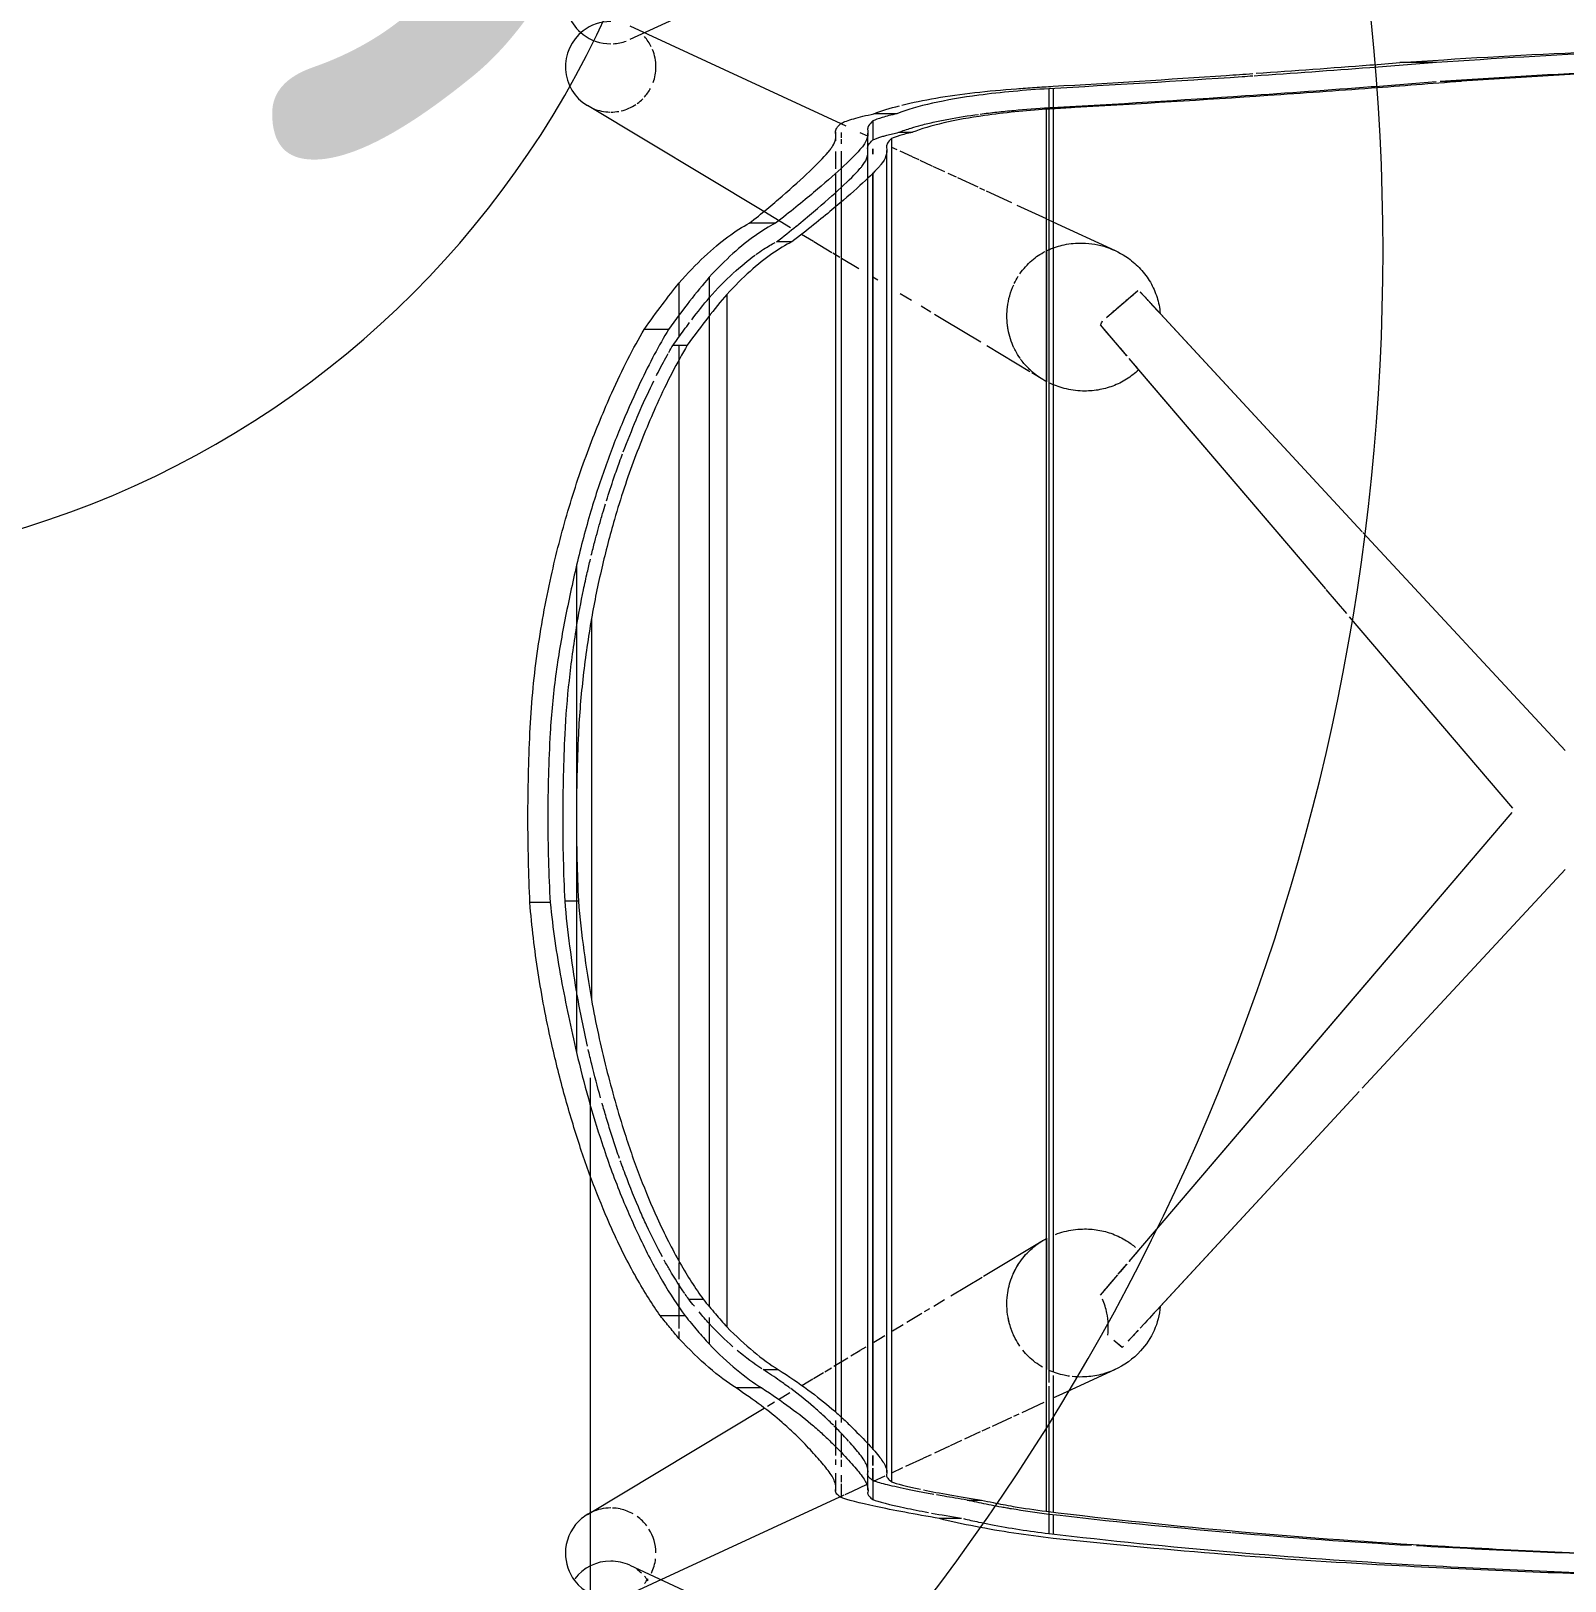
# Model space of a CAD drawing. Header units: millimetres. Extents: x 98018 to 155899, y -1987 to 21700.
# Drawn here: x 105661.7 to 106068.2, y 17035.4 to 17446.3 of the extents above; entities that cross this region are included whole.
import ezdxf

# ---------------------------------------------------------------- set-up
doc = ezdxf.new("R2010")
doc.units = ezdxf.units.MM
doc.linetypes.add('Осевая', pattern=[3175, 635, -476.25, 1587.5, -476.25])
doc.layers.add('A-AREA-IDEN', color=7, linetype='Continuous', lineweight=9)
doc.layers.add('Оси-2', color=7, linetype='Осевая', lineweight=9)
doc.layers.add('I-FURN-1', color=7, linetype='Continuous', lineweight=9, true_color=0xf0f0f0)
doc.styles.add('GOST Common', font='GOST_Common.ttf', dxfattribs={"width": 0.9, "height": 250})

# ---------------------------------------------------------------- blocks, each defined once
blk = doc.blocks.new('Chair_IconsOfDenmark_NamNam_WoodChair - 1_187-V16-План разверток пом_ 2_49_ Этаж 2')
at = {"layer": 'I-FURN-1'}
blk.add_line((31.75, 192.92), (5.47, 249.64), dxfattribs=at)
for start, end in [(25.0917, 142.3186), (142.3186, 180), (183.3388, 200.1983)]:
    blk.add_arc((16.35, 254.69), 12, start, end, dxfattribs=at)
blk = doc.blocks.new('Chair_IconsOfDenmark_NamNam_WoodChair - 1_187-V17-План разверток пом_ 2_49_ Этаж 2')
at = {"layer": 'I-FURN-1'}
for p, q in [((188.81, 270.72), (188.81, 276.1)), ((165.38, 263.74), (149.05, 263.74)), ((261.79, 263.74), (165.38, 263.74)), ((261.79, 263.74), (165.38, 263.74)), ((189.26, 266.79), (189.26, 263.25)), ((278.31, 263.74), (261.79, 263.74)), ((26.64, 260.87), (54.83, 214)), ((264.14, 259.78), (163.1, 259.78)), ((371.99, 214.14), (400.09, 260.87)), ((31.75, 192.92), (5.47, 249.64)), ((421.27, 249.64), (395.33, 193.66)), ((340.75, 239.38), (340.75, 245.82)), ((79.27, 234.97), (79.27, 241.51)), ((75.16, 236.61), (73.3, 236.61)), ((87.82, 236.61), (75.9, 236.61)), ((93.38, 236.61), (89.01, 236.61)), ((336.59, 236.61), (93.87, 236.61)), ((336.59, 238.17), (336.59, 234.38)), ((353.01, 236.61), (338.72, 236.61)), ((83.69, 234.02), (83.69, 230.18)), ((77.21, 228.61), (71.82, 228.61)), ((78.88, 228.61), (77.21, 228.61)), ((78.88, 228.61), (77.21, 228.61)), ((349.14, 228.61), (81.81, 228.61)), ((349.14, 228.61), (81.81, 228.61)), ((354.59, 228.61), (349.14, 228.61)), ((350.06, 223.91), (76.35, 223.91)), ((60.16, 214.64), (60.16, 221.48)), ((368.9, 211.03), (368.9, 217.96)), ((65.06, 214.31), (65.06, 210.29)), ((367.73, 207.05), (371.99, 214.14)), ((55.38, 213.09), (56.48, 211.26)), ((57.11, 210.2), (58.94, 207.17)), ((363.99, 207.05), (363.99, 210.74)), ((363.99, 206.68), (363.99, 207.05)), ((60.8, 204.07), (61.76, 202.48)), ((61.78, 202.44), (62.57, 201.12)), ((364.05, 200.95), (365.97, 204.14)), ((62.68, 200.94), (64.25, 198.33)), ((64.47, 197.96), (65.53, 196.21)), ((361.1, 196.04), (363.98, 200.83)), ((32.96, 193.59), (31.12, 193.59)), ((35.34, 195.1), (32.83, 195.1)), ((34.78, 193.59), (32.96, 193.59)), ((37.05, 193.59), (35.22, 193.59)), ((37.58, 195.1), (35.34, 195.1)), ((41.13, 193.59), (39.28, 193.59)), ((41.21, 195.1), (39.82, 195.1)), ((48.1, 193.59), (41.72, 193.59)), ((50.14, 195.1), (42.28, 195.1)), ((51.56, 195.1), (50.14, 195.1)), ((52.37, 193.59), (51.02, 193.59)), ((378.4, 193.59), (52.45, 193.59)), ((377.09, 195.1), (53.8, 195.1)), ((65.91, 195.58), (68.17, 191.81)), ((356.8, 188.9), (359.56, 193.48)), ((359.84, 193.94), (360.99, 195.86)), ((382.16, 195.1), (377.09, 195.1)), ((388.01, 193.59), (378.4, 193.59)), ((387.89, 195.1), (383.31, 195.1)), ((391.21, 193.59), (389.93, 193.59)), ((393.12, 195.1), (390.75, 195.1)), ((392.97, 193.59), (391.58, 193.59)), ((395.33, 193.66), (394.72, 192.36)), ((32.76, 190.73), (31.86, 192.68)), ((34.57, 186.84), (32.76, 190.73)), ((68.65, 191.02), (70.09, 188.62)), ((37.4, 185.19), (30.6, 185.19)), ((33.1, 186.5), (43.37, 186.5)), ((36.81, 182), (35.34, 185.16)), ((35.63, 185.19), (37.4, 185.19)), ((38.95, 186.6), (37.29, 186.6)), ((37.4, 185.19), (38.9, 185.19)), ((38.9, 185.19), (37.4, 185.19)), ((39.57, 185.19), (42.24, 185.19)), ((42.24, 185.19), (39.57, 185.19)), ((41.58, 186.6), (39.68, 186.6)), ((71.24, 186.6), (42.36, 186.6)), ((43.5, 186.5), (382.24, 186.5)), ((43.86, 185.19), (382.27, 185.19)), ((382.27, 185.19), (43.86, 185.19)), ((70.14, 188.54), (71.08, 186.98)), ((383.55, 186.6), (71.64, 186.6)), ((72.32, 184.91), (73.09, 183.64)), ((353.81, 183.92), (354.58, 185.19)), ((382.6, 186.5), (392.79, 186.5)), ((386.52, 186.6), (384.89, 186.6)), ((388.82, 186.6), (386.52, 186.6)), ((387.24, 185.19), (388.67, 185.19)), ((388.67, 185.19), (387.24, 185.19)), ((396.02, 185.19), (390.99, 185.19)), ((393, 188.63), (392.08, 186.65)), ((397.95, 178.82), (397.95, 184.92)), ((37.77, 181.5), (388.18, 181.5)), ((73.12, 183.59), (74.03, 182.07)), ((391.35, 180.26), (35.32, 180.26)), ((38.95, 177.36), (37.62, 180.24)), ((75.27, 180.01), (76.96, 177.2)), ((348.46, 175.01), (350.23, 177.97)), ((388.11, 178.08), (386.57, 174.76)), ((389.12, 180.26), (388.49, 178.9)), ((393.02, 178.32), (393.02, 174.72)), ((41.5, 171.87), (39.31, 176.59)), ((77.57, 176.2), (79.98, 172.19)), ((385.65, 172.76), (384.17, 169.57)), ((386.53, 174.67), (385.77, 173.03)), ((42.47, 169.77), (41.55, 171.75)), ((44.71, 164.94), (42.88, 168.88)), ((80.39, 171.51), (81.23, 170.11)), ((81.87, 169.04), (83.57, 166.21)), ((343.16, 166.21), (344.75, 168.85)), ((345.33, 169.82), (346.9, 172.43)), ((384.07, 169.37), (382.61, 166.21)), ((25.53, 161.79), (25.53, 167.51)), ((46.21, 161.7), (44.82, 164.71)), ((84.59, 164.52), (89.54, 156.28)), ((337.37, 156.58), (343.15, 166.19)), ((382.2, 165.33), (381.18, 163.12)), ((30.44, 160.25), (30.44, 156.41)), ((48.51, 156.74), (46.56, 160.95)), ((381.02, 162.77), (378.52, 157.38)), ((49.7, 154.18), (48.68, 156.37)), ((378.31, 156.92), (377.72, 155.66)), ((52.33, 148.49), (49.99, 153.55)), ((89.76, 155.92), (90.56, 154.59)), ((90.56, 154.59), (99.21, 140.2)), ((329.54, 143.57), (336.42, 155)), ((377.51, 155.21), (374.38, 148.46)), ((53.26, 146.49), (52.57, 147.98)), ((56.3, 139.92), (53.61, 145.73)), ((373.72, 147.02), (370.14, 139.3)), ((327.52, 140.2), (329.25, 143.09)), ((26.55, 137.42), (21.45, 137.42)), ((27.39, 138.6), (21.57, 138.6)), ((54.06, 137.42), (27.27, 137.42)), ((51.9, 138.6), (27.39, 138.6)), ((51.9, 138.6), (27.39, 138.6)), ((50.66, 139.28), (27.46, 139.28)), ((399.13, 139.28), (50.66, 139.28)), ((60.68, 138.6), (51.9, 138.6)), ((60.68, 138.6), (51.9, 138.6)), ((63.45, 137.42), (54.06, 137.42)), ((58.61, 134.94), (57.42, 137.52)), ((399.17, 138.6), (61.62, 138.6)), ((399.17, 138.6), (61.62, 138.6)), ((399.24, 137.42), (64.5, 137.42)), ((65.06, 139.11), (99.83, 139.11)), ((326.9, 139.11), (361.67, 139.11)), ((369.31, 137.49), (361.65, 120.97)), ((370, 139), (369.31, 137.49)), ((404.56, 138.6), (399.17, 138.6)), ((404.63, 137.42), (399.24, 137.42)), ((399.54, 138.6), (399.56, 138.19)), ((399.56, 138.19), (399.58, 137.79)), ((65.08, 120.97), (58.61, 134.94)), ((84.8, 124.86), (90.13, 120.31)), ((333.75, 117.88), (341.94, 124.86)), ((343.94, 123.33), (351.06, 114.98)), ((70.9, 119.13), (72.78, 121.34)), ((90.31, 120.16), (92.98, 117.88)), ((71.24, 118.81), (70.9, 119.13)), ((75.41, 114.95), (72.57, 117.58)), ((93.69, 117.28), (98.56, 113.12)), ((330.08, 114.75), (333.04, 117.28)), ((138.74, 56.32), (76.04, 114.37)), ((96.65, 114.75), (98.56, 113.13)), ((98.56, 113.12), (212.68, 15.79)), ((271.99, 65.2), (330.08, 114.75)), ((271.99, 65.2), (329.54, 114.29)), ((350.69, 114.37), (287.14, 55.53)), ((138.73, 56.32), (81.75, 109.08)), ((344.98, 109.08), (287.14, 55.53)), ((265.42, 59.6), (271.83, 65.07)), ((265.43, 59.61), (271.83, 65.07)), ((213.87, 15.63), (264.55, 58.86)), ((213.87, 15.63), (264.56, 58.86)), ((197.64, 1.78), (139.59, 55.53)), ((197.64, 1.78), (139.59, 55.53)), ((286.94, 55.34), (229.1, 1.78)), ((286.94, 55.34), (229.1, 1.78)), ((411.49, 35.83), (411.49, 45.54)), ((406.53, 34.89), (406.53, 29.21))]:
    blk.add_line(p, q, dxfattribs=at)
at = {"layer": 'I-FURN-1', "flags": 128}
blk.add_lwpolyline([(98.56, 113.13), (154.9, 65.07), (212.68, 15.79)], dxfattribs=at)
at = {"layer": 'I-FURN-1'}
for centre, radius, start, end in [((16.35, 254.69), 12, 127.3539, 180), ((16.35, 254.69), 12, 90, 127.3539), ((16.35, 254.69), 12, 45, 90), ((16.35, 254.69), 12, 25.0917, 45), ((410.38, 254.69), 12, 37.6814, 148.9747), ((16.35, 254.69), 12, 0, 25.0917), ((410.38, 254.69), 12, 157.4126, 179.0711), ((410.38, 254.69), 12, 0, 37.6814), ((16.35, 254.69), 12, 330.2063, 347.3289), ((16.35, 254.69), 12, 347.8882, 357.8557), ((410.38, 254.69), 12, 180, 190.2406), ((410.38, 254.69), 12, 193.2652, 213.8914), ((16.35, 254.69), 12, 307.2529, 324.0118), ((410.38, 254.69), 12, 215.9882, 225), ((16.35, 254.69), 12, 228.0907, 235.718), ((16.35, 254.69), 12, 244.0927, 262.9377), ((16.35, 254.69), 12, 270.6963, 302.3007), ((410.38, 254.69), 12, 227.7598, 241.4145), ((410.38, 254.69), 12, 249.8446, 269.42), ((410.38, 254.69), 12, 270, 292.2819), ((410.38, 254.69), 12, 296.2635, 311.9093), ((76.28, 141.71), 18.88, 281.2945, 293.1587), ((350.45, 141.71), 18.88, 243.181, 247.0118), ((76.28, 141.71), 18.88, 263.5474, 281.2945)]:
    blk.add_arc(centre, radius, start, end, dxfattribs=at)
for points in [[(152.06, 270.48), (158.03, 271.8), (170.13, 274.11), (182.53, 275.59), (188.81, 276.1)], [(188.81, 276.1), (196.32, 276.44), (211.32, 276.79), (226.32, 276.44), (233.81, 276.1)], [(233.81, 276.1), (240.92, 275.77), (254.94, 274.46), (268.57, 271.96), (275.29, 270.48)], [(233.81, 270.72), (226.32, 271.14), (211.32, 271.57), (196.32, 271.14), (188.81, 270.72)], [(125.2, 263.16), (129.49, 264.53), (138.25, 267.16), (147.4, 269.44), (152.06, 270.48)], [(188.81, 270.72), (181.99, 270.04), (168.54, 268.05), (155.48, 265.17), (149.05, 263.74)], [(189.26, 266.79), (196.63, 267.14), (211.37, 267.5), (226.11, 267.13), (233.49, 266.78)], [(278.31, 263.74), (273.54, 264.81), (263.88, 266.93), (248.96, 269.45), (238.89, 270.43), (233.81, 270.72)], [(275.29, 270.48), (278.25, 269.82), (284.08, 268.42), (289.76, 266.85), (292.56, 266.03)], [(102.38, 254.4), (105.82, 255.93), (113.08, 258.98), (121.04, 261.83), (125.2, 263.16)], [(149.05, 263.74), (144.92, 262.77), (136.82, 260.67), (129.02, 258.29), (125.2, 257.04)], [(150.77, 260.84), (155.22, 261.85), (159.76, 262.76), (164.37, 263.57)], [(189.26, 263.25), (184.83, 262.88), (176.04, 261.9), (167.39, 260.52), (163.1, 259.78)], [(165.38, 263.74), (169.3, 264.38), (177.21, 265.57), (185.23, 266.45), (189.26, 266.79)], [(233.49, 263.25), (226.11, 263.59), (211.37, 263.95), (196.63, 263.6), (189.26, 263.25)], [(233.49, 266.78), (238.27, 266.56), (247.78, 265.78), (257.14, 264.47), (261.79, 263.74)], [(264.14, 259.78), (259.11, 260.63), (248.98, 262.13), (238.68, 263), (233.49, 263.25)], [(261.79, 263.74), (265.15, 263.19), (268.46, 262.57), (271.73, 261.89)], [(292.56, 259.95), (290.24, 260.63), (285.54, 261.96), (280.74, 263.17), (278.31, 263.74)], [(292.56, 266.03), (298.36, 264.33), (309.4, 260.59), (319.28, 256.47), (323.94, 254.4)], [(163.1, 259.78), (156.88, 258.67), (144.76, 256.03), (133.25, 252.73), (127.65, 250.96)], [(290.35, 253.71), (286.15, 254.92), (277.57, 257.16), (268.67, 258.99), (264.14, 259.78)], [(280.89, 259.82), (282.09, 259.52), (283.28, 259.22), (284.47, 258.91)], [(284.47, 258.91), (286.45, 258.39), (288.41, 257.85), (290.35, 257.3)], [(326.66, 246.84), (323.36, 248.4), (316.43, 251.51), (304.97, 256), (296.8, 258.69), (292.56, 259.95)], [(125.2, 257.04), (120.48, 255.51), (111.5, 252.21), (103.46, 248.64), (99.67, 246.84)], [(127.65, 254.57), (129.06, 255.01), (130.47, 255.44), (131.89, 255.87)], [(131.89, 255.87), (133.15, 256.24), (134.42, 256.61), (135.69, 256.97)], [(290.35, 257.3), (290.9, 257.14), (291.45, 256.98), (292, 256.82)], [(292, 256.82), (292.85, 256.57), (293.7, 256.32), (294.53, 256.06)], [(295.33, 255.81), (297.39, 255.17), (299.41, 254.51), (301.39, 253.83)], [(89.56, 247.98), (93.41, 250.14), (97.68, 252.3), (102.38, 254.4)], [(127.65, 250.96), (123.57, 249.67), (115.76, 246.91), (108.66, 243.92), (105.29, 242.4)], [(119.19, 251.71), (119.59, 251.86), (120, 252.01), (120.41, 252.15)], [(121.02, 252.37), (121.75, 252.63), (122.5, 252.88), (123.25, 253.14)], [(123.25, 253.14), (124.69, 253.63), (126.16, 254.11), (127.65, 254.57)], [(321.02, 242.4), (316.48, 244.43), (306.83, 248.46), (296.03, 252.07), (290.35, 253.71)], [(301.39, 253.83), (302.82, 253.34), (304.22, 252.85), (305.6, 252.34)], [(305.6, 252.34), (306.34, 252.07), (307.07, 251.8), (307.79, 251.53)], [(308.31, 251.34), (311.25, 250.22), (314.09, 249.08), (316.84, 247.92)], [(323.94, 254.4), (327.08, 253), (333.02, 250.15), (338.29, 247.26), (340.75, 245.82)], [(79.27, 241.51), (82.24, 243.62), (85.62, 245.76), (89.42, 247.9)], [(99.67, 246.84), (95.58, 244.9), (88.09, 240.93), (81.98, 236.94), (79.27, 234.97)], [(89.42, 247.9), (89.46, 247.93), (89.51, 247.95), (89.56, 247.98)], [(103.28, 245.19), (104.47, 245.75), (105.7, 246.3), (106.95, 246.84)], [(316.84, 247.92), (317.69, 247.56), (318.53, 247.21), (319.37, 246.84)], [(319.37, 246.84), (322.08, 245.67), (324.66, 244.47), (327.12, 243.25)], [(334.08, 243.13), (331.73, 244.38), (329.26, 245.62), (326.66, 246.84)], [(94.93, 240.99), (97.52, 242.4), (100.3, 243.81), (103.28, 245.19)], [(328.52, 242.56), (328.88, 242.37), (329.24, 242.19), (329.6, 242)], [(340.75, 239.38), (338.65, 240.63), (336.43, 241.89), (334.08, 243.13)], [(340.75, 245.82), (343.08, 244.18), (347.45, 240.98), (351.25, 238.02), (353.01, 236.61)], [(73.3, 236.61), (74.22, 237.38), (76.13, 238.98), (78.19, 240.66), (79.27, 241.51)], [(85.19, 235.07), (87.12, 236.39), (89.21, 237.71), (91.46, 239.03)], [(91.46, 239.03), (92.29, 239.52), (93.14, 240.01), (94.02, 240.49)], [(105.29, 242.4), (100.92, 240.42), (96.94, 238.39), (93.33, 236.34)], [(336.59, 234.38), (334.3, 235.73), (329.41, 238.44), (323.92, 241.1), (321.02, 242.4)], [(329.6, 242), (331.27, 241.15), (332.87, 240.28), (334.41, 239.42)], [(334.67, 239.28), (335.32, 238.91), (335.96, 238.54), (336.59, 238.17)], [(354.59, 228.61), (352.65, 230.25), (348.42, 233.7), (343.43, 237.44), (340.75, 239.38)], [(60.16, 221.48), (61.59, 223.75), (65.21, 228.56), (70.35, 233.85), (73.3, 236.61)], [(79.27, 234.97), (77.9, 233.85), (75.28, 231.66), (72.93, 229.61), (71.82, 228.61)], [(93.33, 236.34), (89.73, 234.29), (86.52, 232.22), (83.69, 230.18)], [(83.69, 234.02), (84.12, 234.33), (84.55, 234.63), (85, 234.94)], [(336.59, 238.17), (337.96, 237.2), (339.27, 236.25), (340.54, 235.31)], [(343.87, 228.94), (341.62, 230.68), (339.2, 232.5), (336.59, 234.38)], [(340.54, 235.31), (341.24, 234.79), (341.92, 234.28), (342.58, 233.78)], [(353.01, 236.61), (355.65, 234.29), (360.33, 229.8), (365.59, 223.52), (367.99, 219.75), (368.9, 217.96)], [(77.21, 228.61), (78.19, 229.46), (79.22, 230.34), (80.3, 231.25)], [(83.69, 230.18), (82.33, 229.07), (81.05, 228), (79.83, 226.95)], [(81.82, 232.51), (82.43, 233), (83.05, 233.51), (83.69, 234.02)], [(343.33, 233.21), (345.42, 231.62), (347.36, 230.08), (349.14, 228.61)], [(71.82, 228.61), (69.24, 226.09), (64.72, 221.22), (61.47, 216.76), (60.16, 214.64)], [(71.1, 222.29), (72.9, 224.33), (74.94, 226.44), (77.21, 228.61)], [(79.83, 226.95), (78.6, 225.9), (77.44, 224.89), (76.35, 223.91)], [(350.06, 223.91), (348.18, 225.51), (346.11, 227.19), (343.87, 228.94)], [(349.14, 228.61), (351.56, 226.44), (353.71, 224.33), (355.6, 222.29)], [(368.9, 211.03), (368.05, 212.74), (365.85, 216.34), (361.11, 222.24), (356.93, 226.45), (354.59, 228.61)], [(76.35, 223.91), (73.86, 221.46), (69.48, 216.73), (66.33, 212.37), (65.06, 210.29)], [(363.99, 206.68), (363.16, 208.36), (361.02, 211.9), (356.41, 217.69), (352.34, 221.79), (350.06, 223.91)], [(355.68, 222.2), (357.54, 220.19), (359.13, 218.25), (360.49, 216.38)], [(51.05, 209.28), (52.49, 210.94), (55.45, 214.64), (58.56, 219.08), (60.16, 221.48)], [(65.27, 214.65), (66.58, 216.71), (68.19, 218.88), (70.11, 221.14)], [(368.9, 217.96), (370.21, 216.31), (372.72, 213.21), (374.99, 210.52), (376.08, 209.28)], [(60.16, 214.64), (58.39, 211.91), (56.67, 209.4), (54.99, 207.12)], [(62.07, 209.87), (63.05, 211.28), (64.04, 212.76), (65.06, 214.31)], [(360.62, 216.21), (361.11, 215.52), (361.58, 214.85), (362.01, 214.18)], [(362.01, 214.18), (362.7, 213.12), (363.3, 212.08), (363.82, 211.08)], [(65.06, 210.29), (63.22, 207.44), (61.44, 204.83), (59.7, 202.45)], [(60.13, 207.17), (60.77, 208.04), (61.41, 208.94), (62.07, 209.87)], [(363.99, 210.74), (365.44, 208.88), (366.82, 207.14), (368.13, 205.52)], [(377.02, 200.94), (375.82, 202.36), (373.26, 205.46), (370.4, 209.09), (368.9, 211.03)], [(45.24, 203.16), (46.17, 204.05), (48.08, 205.97), (50.05, 208.14), (51.05, 209.28)], [(54.94, 207.05), (53.28, 204.79), (51.66, 202.76), (50.1, 200.94)], [(54.99, 207.12), (54.97, 207.09), (54.95, 207.07), (54.94, 207.05)], [(372.48, 196.04), (371.23, 197.52), (368.56, 200.78), (365.57, 204.62), (363.99, 206.68)], [(368.17, 205.47), (369.49, 203.83), (370.75, 202.32), (371.93, 200.94)], [(376.08, 209.28), (378.5, 206.49), (382.87, 201.65), (386.27, 198.35), (387.72, 197.09)], [(38.29, 197.09), (39.26, 197.83), (41.39, 199.59), (43.89, 201.88), (45.24, 203.16)], [(59.7, 202.45), (57.96, 200.07), (56.28, 197.93), (54.64, 196.04)], [(50.1, 200.94), (49.26, 199.98), (47.62, 198.15), (46.02, 196.49), (45.24, 195.71)], [(50.29, 195.67), (51.06, 196.44), (51.84, 197.24), (52.64, 198.09)], [(52.67, 198.12), (53.5, 199.02), (54.34, 199.96), (55.2, 200.94)], [(371.93, 200.94), (374.33, 198.12), (378.64, 193.23), (381.97, 189.89), (383.38, 188.62)], [(388.42, 188.62), (387.01, 189.89), (383.71, 193.23), (379.42, 198.12), (377.02, 200.94)], [(31.12, 193.59), (31.28, 193.84), (31.59, 194.28), (31.88, 194.6), (32.01, 194.73)], [(32.83, 195.1), (32.91, 195.1), (32.98, 195.09), (33.06, 195.07)], [(33.06, 195.07), (33.72, 194.92), (35.26, 195.1), (37.21, 196.26), (38.29, 197.09)], [(45.24, 195.71), (43.71, 194.19), (40.89, 191.49), (38.55, 189.46), (37.5, 188.62)], [(47.62, 193.09), (48.42, 193.84), (49.26, 194.66), (50.14, 195.53)], [(54.64, 196.04), (53.87, 195.15), (52.35, 193.45), (50.87, 191.9), (50.14, 191.16)], [(383.78, 183.64), (382.4, 184.92), (379.13, 188.28), (374.86, 193.2), (372.48, 196.04)], [(387.72, 197.09), (388.02, 196.83), (388.61, 196.36), (389.15, 195.99), (389.42, 195.82)], [(389.42, 195.82), (390, 195.47), (391.15, 194.98), (392.28, 194.96), (392.84, 195.07)], [(392.84, 195.07), (392.93, 195.09), (393.03, 195.1), (393.12, 195.1)], [(393.12, 195.1), (393.43, 195.1), (393.75, 195), (394.07, 194.81)], [(394.07, 194.81), (394.09, 194.8), (394.1, 194.8), (394.12, 194.79)], [(394.12, 194.79), (394.53, 194.54), (394.96, 194.14), (395.4, 193.59)], [(395.4, 193.59), (395.79, 192.85), (396.6, 190.64), (397.48, 187.03), (397.95, 184.92)], [(50.14, 191.16), (48.54, 189.54), (45.6, 186.66), (43.18, 184.52), (42.09, 183.64)], [(42.55, 188.62), (43.59, 189.44), (44.74, 190.43), (46, 191.59)], [(46.1, 191.67), (46.59, 192.12), (47.1, 192.59), (47.62, 193.09)], [(32.01, 186.56), (31.81, 186.49), (31.38, 186.19), (30.87, 185.58), (30.6, 185.19)], [(32.47, 186.57), (32.39, 186.59), (32.24, 186.61), (32.09, 186.58), (32.01, 186.56)], [(37.5, 188.62), (36.45, 187.78), (34.56, 186.6), (33.1, 186.41), (32.47, 186.57)], [(33.35, 176.38), (33.8, 178.54), (34.64, 182.24), (35.32, 184.48), (35.63, 185.19)], [(35.63, 185.19), (35.89, 185.57), (36.13, 185.87), (36.36, 186.09)], [(36.36, 186.09), (36.59, 186.32), (36.8, 186.47), (37, 186.54)], [(37, 186.54), (37.08, 186.57), (37.16, 186.59), (37.24, 186.6)], [(37.24, 186.6), (37.33, 186.6), (37.41, 186.59), (37.49, 186.57)], [(37.49, 186.57), (38.12, 186.41), (39.59, 186.6), (41.49, 187.78), (42.55, 188.62)], [(383.38, 188.62), (383.57, 188.46), (383.75, 188.3), (383.93, 188.15)], [(383.93, 188.15), (384.11, 188.01), (384.28, 187.87), (384.45, 187.74)], [(384.45, 187.74), (385.15, 187.23), (385.83, 186.87), (386.52, 186.68)], [(386.52, 186.68), (386.93, 186.56), (387.34, 186.5), (387.75, 186.5)], [(387.75, 186.5), (388.02, 186.5), (388.28, 186.52), (388.55, 186.57)], [(389.42, 187.8), (389.26, 187.92), (388.93, 188.17), (388.6, 188.47), (388.42, 188.62)], [(388.55, 186.57), (388.64, 186.59), (388.73, 186.6), (388.82, 186.6)], [(388.82, 186.6), (389.11, 186.6), (389.41, 186.51), (389.72, 186.33)], [(393.59, 186.57), (392.9, 186.44), (391.53, 186.52), (390.12, 187.26), (389.42, 187.8)], [(389.72, 186.33), (390.13, 186.1), (390.55, 185.72), (390.99, 185.19)], [(390.99, 185.19), (391.29, 184.59), (391.62, 183.7), (391.96, 182.54)], [(393.86, 186.6), (393.77, 186.6), (393.68, 186.59), (393.59, 186.57)], [(394.76, 186.33), (394.45, 186.51), (394.15, 186.6), (393.86, 186.6)], [(396.02, 185.19), (395.59, 185.72), (395.17, 186.1), (394.76, 186.33)], [(397.95, 178.82), (397.6, 180.34), (396.93, 182.95), (396.32, 184.62), (396.02, 185.19)], [(397.95, 184.92), (398.7, 182.94), (399.4, 180.69), (400.05, 178.19)], [(36.23, 181.27), (35.95, 181.05), (35.65, 180.71), (35.32, 180.26)], [(36.98, 181.6), (36.75, 181.6), (36.5, 181.49), (36.23, 181.27)], [(37, 181.6), (36.99, 181.6), (36.98, 181.6), (36.98, 181.6)], [(37.08, 181.59), (37.05, 181.59), (37.02, 181.6), (37, 181.6)], [(37.16, 181.57), (37.14, 181.58), (37.11, 181.59), (37.08, 181.59)], [(42.09, 183.64), (41.06, 182.79), (39.2, 181.6), (37.77, 181.41), (37.16, 181.57)], [(384.45, 183.06), (384.34, 183.15), (384.12, 183.33), (383.9, 183.53), (383.78, 183.64)], [(388.99, 181.57), (388.25, 181.43), (386.75, 181.54), (385.22, 182.42), (384.45, 183.06)], [(389.25, 181.6), (389.17, 181.6), (389.08, 181.59), (388.99, 181.57)], [(390.13, 181.35), (389.83, 181.51), (389.54, 181.6), (389.25, 181.6)], [(391.35, 180.26), (390.93, 180.76), (390.52, 181.13), (390.13, 181.35)], [(391.96, 182.54), (392.05, 182.21), (392.15, 181.86), (392.25, 181.49)], [(392.25, 181.49), (392.5, 180.56), (392.75, 179.5), (393.02, 178.32)], [(35.32, 180.26), (34.76, 178.98), (34.08, 176.31), (33.3, 172.56)], [(393.02, 174.72), (392.72, 176.03), (392.14, 178.29), (391.61, 179.75), (391.35, 180.26)], [(393.02, 178.32), (393.41, 177.31), (393.79, 176.2), (394.15, 175.02)], [(31.94, 169.03), (32.18, 170.38), (32.42, 171.68), (32.66, 172.91)], [(32.66, 172.91), (32.9, 174.14), (33.13, 175.3), (33.35, 176.38)], [(394.15, 175.02), (394.41, 174.18), (394.66, 173.29), (394.91, 172.37)], [(27, 169.63), (26.55, 167.19), (26.1, 164.55), (25.63, 161.76)], [(33.14, 171.81), (32.72, 169.74), (31.82, 165), (30.91, 159.36), (30.44, 156.41)], [(394.91, 172.37), (395.21, 171.24), (395.5, 170.04), (395.77, 168.8)], [(395.77, 168.8), (396.03, 167.61), (396.29, 166.37), (396.52, 165.1)], [(23.43, 158.02), (24.07, 161.32), (24.77, 164.5), (25.53, 167.51)], [(30.44, 160.25), (30.79, 162.36), (31.13, 164.4), (31.47, 166.34)], [(31.47, 166.34), (31.58, 167.01), (31.7, 167.68), (31.82, 168.32)], [(396.52, 165.1), (396.99, 162.6), (397.41, 159.95), (397.78, 157.2)], [(25.53, 161.18), (25.22, 159.88), (24.92, 158.54), (24.63, 157.18)], [(30.13, 158.87), (30.23, 159.34), (30.34, 159.79), (30.44, 160.25)], [(20.29, 137.42), (20.69, 140.9), (21.61, 147.89), (22.78, 154.72), (23.43, 158.02)], [(29.08, 153.87), (29.41, 155.57), (29.76, 157.24), (30.13, 158.87)], [(30.44, 156.41), (30.21, 155.39), (29.99, 154.36), (29.78, 153.32)], [(397.84, 156.79), (398.03, 155.34), (398.39, 152.38), (398.7, 149.35), (398.84, 147.82)], [(28.56, 151.12), (28.73, 152.04), (28.9, 152.96), (29.08, 153.87)], [(26.66, 138.6), (27.08, 141.9), (27.56, 145.22), (28.11, 148.49)], [(28.11, 148.49), (28.17, 148.89), (28.24, 149.28), (28.31, 149.68)], [(28.31, 149.68), (28.39, 150.16), (28.48, 150.64), (28.56, 151.12)], [(90.39, 148.02), (91.23, 147.66), (92.04, 147.23), (92.82, 146.74)], [(352.9, 147.75), (353.57, 147.42), (354.22, 147.07), (354.86, 146.67)], [(398.84, 147.82), (399.12, 144.76), (399.35, 141.67), (399.54, 138.6)], [(404.56, 147.17), (404.68, 145.55), (404.91, 142.29), (405.12, 139.04), (405.22, 137.42)], [(99.21, 140.22), (99.43, 139.86), (99.63, 139.49), (99.83, 139.11)], [(326.9, 139.11), (327.62, 140.49), (328.48, 141.76), (329.48, 142.92)], [(21.57, 138.6), (19.72, 122.58), (16.5, 90.43), (14.21, 58.09), (13.31, 41.87)], [(13.31, 51.62), (14.1, 65.99), (16.06, 94.68), (18.76, 123.2), (20.29, 137.42)], [(27.46, 139.28), (25.39, 122.1), (21.78, 87.61), (19.27, 52.88), (18.29, 35.47)], [(21.78, 90.35), (23.17, 106.48), (24.8, 122.57), (26.66, 138.6)], [(361.67, 139.11), (361.74, 138.95), (361.81, 138.79), (361.88, 138.63)], [(361.89, 138.61), (362.48, 137.27), (362.92, 135.89), (363.21, 134.48)], [(399.58, 131.68), (399.51, 132.94), (399.36, 135.48), (399.21, 138.01), (399.13, 139.28)], [(399.58, 137.79), (400.53, 120.7), (401.59, 103.57), (402.74, 86.42)], [(63.07, 129.63), (63.05, 130.56), (63.09, 131.48), (63.19, 132.39)], [(363.21, 134.48), (363.55, 132.9), (363.69, 131.28), (363.66, 129.63)], [(330.08, 114.75), (329.12, 115.76), (327.44, 117.9), (325.62, 121.59), (324.58, 125.55), (324.39, 128.25), (324.43, 129.63)], [(84.8, 124.86), (86.62, 123.31), (88.4, 121.79), (90.15, 120.3)], [(336.58, 120.3), (338.33, 121.79), (340.11, 123.31), (341.94, 124.86)], [(70.9, 119.13), (71.33, 119.64), (71.82, 120.21), (72.36, 120.85)], [(90.88, 119.68), (91.59, 119.06), (92.31, 118.46), (93.01, 117.85)], [(333.72, 117.85), (334.42, 118.46), (335.14, 119.06), (335.86, 119.68)], [(71.26, 118.79), (71.14, 118.9), (71.02, 119.02), (70.9, 119.13)], [(75.48, 114.89), (74.57, 115.73), (73.62, 116.61), (72.65, 117.51)], [(93.73, 117.24), (94.71, 116.4), (95.69, 115.57), (96.65, 114.75)], [(330.08, 114.75), (331.04, 115.57), (332.02, 116.4), (333, 117.24)], [(81.75, 109.08), (80.2, 110.52), (78.52, 112.07), (76.71, 113.75)], [(347.98, 111.86), (346.95, 110.9), (345.95, 109.97), (344.98, 109.08)], [(350.68, 114.36), (349.92, 113.65), (349.18, 112.97), (348.46, 112.3)], [(18.36, 42.46), (19.26, 58.36), (20.4, 74.22), (21.76, 90.04)], [(402.74, 86.42), (403.49, 75.34), (404.28, 64.24), (405.12, 53.13)], [(410.13, 53.49), (409.36, 63.73), (408.62, 73.96), (407.93, 84.18)], [(408.66, 83.63), (409.36, 73.61), (410.1, 63.57), (410.87, 53.53)], [(411.49, 35.83), (411.02, 41.72), (410.57, 47.61), (410.13, 53.49)], [(410.87, 53.53), (411.07, 50.87), (411.28, 48.2), (411.49, 45.54)], [(9.43, -74.85), (9.55, -53.7), (10.32, -11.45), (12.14, 30.63), (13.31, 51.62)], [(406.53, 29.21), (405.89, 37.18), (405.28, 45.15), (404.69, 53.1)], [(405.12, 53.13), (405.55, 47.39), (405.99, 41.65), (406.44, 35.91)], [(411.49, 45.54), (412.58, 30), (414.36, -1.13), (415.37, -32.37), (415.68, -48.01)], [(13.31, 41.87), (12.14, 21.01), (10.32, -20.82), (9.55, -62.81), (9.43, -83.83)], [(15.59, -20.73), (16.23, -0.06), (17.13, 20.58), (18.29, 41.17)], [(18.29, 35.47), (17.13, 14.85), (15.32, -26.5), (14.56, -67.98), (14.43, -88.75)], [(406.53, 34.89), (407.59, 19.72), (408.47, 4.52), (409.16, -10.7)], [(415.68, -57.14), (415.37, -41.59), (414.36, -10.55), (412.58, 20.39), (411.49, 35.83)], [(410.69, -63.09), (410.38, -47.65), (409.39, -16.83), (407.61, 13.89), (406.53, 29.21)]]:
    blk.add_open_spline(points, degree=3, dxfattribs=at)
for points, knots in [([(137.09, 257.37), (140.03, 258.19), (144.28, 259.31), (148.61, 260.34), (149.92, 260.64)], [0.2606458, 0.2606458, 0.2606458, 0.2606458, 0.5, 0.6031778, 0.6031778, 0.6031778, 0.6031778]), ([(271.73, 261.89), (273.28, 261.57), (276.01, 260.98), (278.71, 260.34), (279.88, 260.06)], [0.3391796, 0.3391796, 0.3391796, 0.3391796, 0.5, 0.6238323, 0.6238323, 0.6238323, 0.6238323]), ([(106.95, 246.84), (110.1, 248.21), (114.14, 249.86), (118.4, 251.43), (119.19, 251.71)], [0, 0, 0, 0, 0.5, 0.6115554, 0.6115554, 0.6115554, 0.6115554]), ([(55.2, 200.94), (56.75, 202.74), (58.37, 204.77), (60.03, 207.02), (60.04, 207.05)], [0, 0, 0, 0, 0.5, 0.5050497, 0.5050497, 0.5050497, 0.5050497]), ([(25.53, 167.51), (26.11, 170.8), (27.22, 177), (29.28, 187.31), (30.48, 192.06), (31.12, 193.59)], [0, 0, 0, 0, 0.25, 0.5, 1, 1, 1, 1]), ([(32.01, 194.73), (32.18, 194.88), (32.45, 195.05), (32.73, 195.1), (32.83, 195.1)], [0, 0, 0, 0, 0.5, 0.7895212, 0.7895212, 0.7895212, 0.7895212]), ([(30.6, 185.19), (30, 183.79), (28.91, 179.54), (27.58, 172.76), (27.15, 170.48)], [0, 0, 0, 0, 0.5, 0.7227647, 0.7227647, 0.7227647, 0.7227647]), ([(404.56, 138.6), (404.19, 144.85), (403.21, 156.01), (400.82, 169.86), (398.97, 176.25), (397.95, 178.82)], [0, 0, 0, 0, 0.4, 0.7, 1, 1, 1, 1]), ([(400.22, 177.52), (400.91, 174.76), (402.8, 165.66), (404.02, 154.66), (404.56, 147.17)], [0.25, 0.25, 0.25, 0.25, 0.5, 1, 1, 1, 1]), ([(399.13, 139.28), (398.75, 144.8), (397.79, 154.64), (395.58, 166.84), (393.92, 172.46), (393.02, 174.72)], [0, 0, 0, 0, 0.4, 0.7, 1, 1, 1, 1]), ([(24.63, 157.18), (24.41, 156.12), (23.69, 152.59), (22.61, 146.38), (21.89, 141.18), (21.57, 138.6)], [0.1875387, 0.1875387, 0.1875387, 0.1875387, 0.3333333, 0.6666667, 1, 1, 1, 1]), ([(29.78, 153.32), (29.43, 151.58), (28.56, 146.96), (27.85, 142.19), (27.46, 139.28)], [0.1876976, 0.1876976, 0.1876976, 0.1876976, 0.5, 1, 1, 1, 1]), ([(71.22, 146.23), (71.87, 146.68), (74.27, 148.12), (78.84, 149.66), (84.45, 149.83), (89.5, 148.6), (93.74, 146.37), (97.32, 143.14), (99.09, 140.53), (99.83, 139.11)], [-0.7777778, -0.7777778, -0.7777778, -0.7777778, -0.7222222, -0.5833333, -0.4444444, -0.3333333, -0.2222222, -0.1111111, 0, 0, 0, 0]), ([(71.82, 146.63), (72.29, 146.93), (73.16, 147.43), (74.07, 147.86), (74.48, 148.04)], [-0.76097034, -0.76097034, -0.76097034, -0.76097034, -0.72222222, -0.69082846, -0.69082846, -0.69082846, -0.69082846]), ([(75.44, 148.43), (76.56, 148.85), (79.64, 149.68), (84.45, 149.83), (87.94, 148.98), (89.43, 148.42)], [-0.6666667, -0.6666667, -0.6666667, -0.6666667, -0.5833333, -0.4444444, -0.3333333, -0.3333333, -0.3333333, -0.3333333]), ([(335.89, 147.81), (337.43, 148.54), (339.45, 149.19), (341.53, 149.5), (341.93, 149.55)], [-0.7026693, -0.7026693, -0.7026693, -0.7026693, -0.5833333, -0.5555556, -0.5555556, -0.5555556, -0.5555556]), ([(341.93, 149.55), (343.5, 149.73), (347.17, 149.73), (350.73, 148.74), (352.6, 147.88)], [-0.5555556, -0.5555556, -0.5555556, -0.5555556, -0.4444444, -0.3002988, -0.3002988, -0.3002988, -0.3002988]), ([(65.65, 140.21), (66.44, 141.58), (67.85, 143.43), (69.59, 144.99), (70.19, 145.47)], [-0.971203, -0.971203, -0.971203, -0.971203, -0.8611111, -0.8074828, -0.8074828, -0.8074828, -0.8074828]), ([(93.63, 146.2), (94.94, 145.29), (96.8, 143.61), (98.28, 141.66), (98.77, 140.92)], [-0.2222222, -0.2222222, -0.2222222, -0.2222222, -0.1111111, -0.0487601, -0.0487601, -0.0487601, -0.0487601]), ([(329.54, 143), (329.81, 143.31), (330.76, 144.33), (331.94, 145.37), (332.86, 146.04), (332.99, 146.12)], [-0.8900082, -0.8900082, -0.8900082, -0.8900082, -0.8611111, -0.7916667, -0.7812537, -0.7812537, -0.7812537, -0.7812537]), ([(333.11, 146.21), (333.76, 146.66), (334.64, 147.2), (335.56, 147.66), (335.77, 147.76)], [-0.77777778, -0.77777778, -0.77777778, -0.77777778, -0.72222222, -0.70559197, -0.70559197, -0.70559197, -0.70559197]), ([(355.52, 146.23), (356.83, 145.33), (359.11, 143.28), (360.79, 140.8), (361.46, 139.51)], [-0.2222222, -0.2222222, -0.2222222, -0.2222222, -0.1111111, -0.0103568, -0.0103568, -0.0103568, -0.0103568]), ([(63.27, 133.07), (63.34, 133.54), (63.66, 135.4), (64.24, 137.21), (64.8, 138.53)], [-0.64812, -0.64812, -0.64812, -0.64812, -0.5, -0.0641248, -0.0641248, -0.0641248, -0.0641248]), ([(100.85, 136.84), (101.15, 136.07), (101.9, 133.74), (102.25, 131.3), (102.3, 129.63)], [-0.7499896, -0.7499896, -0.7499896, -0.7499896, -0.5, 0, 0, 0, 0]), ([(324.43, 129.63), (324.48, 131.3), (324.92, 134.37), (326, 137.28), (326.65, 138.61)], [-1, -1, -1, -1, -0.5, -0.0551642, -0.0551642, -0.0551642, -0.0551642]), ([(407.9, 84.52), (407.84, 85.45), (406.62, 103.5), (405.51, 121.53), (404.56, 138.6)], [0.4729683, 0.4729683, 0.4729683, 0.4729683, 0.5, 1, 1, 1, 1]), ([(405.22, 137.42), (406.1, 122.16), (407.21, 104.53), (408.43, 86.87), (408.59, 84.52)], [0, 0, 0, 0, 0.5, 0.5764236, 0.5764236, 0.5764236, 0.5764236]), ([(404.69, 53.1), (404.01, 62.25), (402.15, 88.49), (400.53, 114.66), (399.58, 131.68)], [0.2326118, 0.2326118, 0.2326118, 0.2326118, 0.5, 1, 1, 1, 1]), ([(81.75, 109.08), (79.53, 109.26), (75.29, 110.34), (69.12, 114.41), (65.28, 119.82), (63.45, 125.33), (63.11, 128.17), (63.07, 129.63)], [-1, -1, -1, -1, -0.785714, -0.571429, -0.285714, -0.142857, 0, 0, 0, 0]), ([(102.3, 129.63), (102.34, 128.25), (102.16, 125.55), (101.11, 121.59), (99.46, 118.24), (98.06, 116.35), (97.41, 115.6)], [-1, -1, -1, -1, -0.75, -0.5, -0.25, -0.0688021, -0.0688021, -0.0688021, -0.0688021]), ([(363.66, 129.63), (363.61, 127.45), (362.87, 123.18), (360.23, 117.96), (356.86, 114.14), (353.34, 111.54), (349.31, 109.74), (346.46, 109.2), (344.98, 109.08)], [-1, -1, -1, -1, -0.785714, -0.571429, -0.428571, -0.285714, -0.142857, 0, 0, 0, 0]), ([(344.02, 123.24), (344.33, 122.87), (344.89, 122.22), (345.41, 121.6), (345.65, 121.32)], [0.0822015, 0.0822015, 0.0822015, 0.0822015, 0.1666667, 0.2385399, 0.2385399, 0.2385399, 0.2385399]), ([(346.55, 120.27), (347.05, 119.68), (347.83, 118.76), (348.53, 117.95), (348.81, 117.62)], [0.3333333, 0.3333333, 0.3333333, 0.3333333, 0.5, 0.6189484, 0.6189484, 0.6189484, 0.6189484]), ([(349.14, 117.23), (349.53, 116.78), (350.21, 115.97), (350.81, 115.27), (351.07, 114.96)], [0.6666667, 0.6666667, 0.6666667, 0.6666667, 0.8333333, 0.9788083, 0.9788083, 0.9788083, 0.9788083])]:
    blk.add_open_spline(points, degree=3, knots=knots, dxfattribs=at)
blk = doc.blocks.new('Chair_IconsOfDenmark_NamNam_WoodChair - 1_187-V18-План разверток пом_ 2_49_ Этаж 2')
at = {"layer": 'I-FURN-1'}
blk.add_line((421.27, 249.64), (395.33, 193.66), dxfattribs=at)
for start, end in [(0, 52.6461), (335.1407, 0), (317.233, 324.9474), (304.282, 311.9093)]:
    blk.add_arc((410.38, 254.69), 12, start, end, dxfattribs=at)
blk = doc.blocks.new('Баффл акустический подвесной - 1180мм-V40-План разверток пом_ 2_49_ Этаж 2')
at = {"layer": 'I-FURN-1'}
for start, end in [(360, 180), (0, 180), (180, 360), (180, 360)]:
    blk.add_arc((0, 0), 590, start, end, dxfattribs=at)
blk = doc.blocks.new('Марка_Помещения - Номер-25198446-План разверток пом_ 2_49_ Этаж 2')
at = {"layer": 'A-AREA-IDEN'}
blk.add_arc((0, 0), 2.5, 180, 360, dxfattribs=at)

msp = doc.modelspace()

# ---------------------------------------------------------------- linework, layer by layer
at = {"layer": 'Оси-2'}
msp.add_line((105810, 14470), (105810, 19050), dxfattribs=at)

# ---------------------------------------------------------------- block references
at = {"layer": 'A-AREA-IDEN', "xscale": 99.99999999999993, "yscale": 99.99999999999993, "zscale": 99.99999999999993}
msp.add_blockref('Марка_Помещения - Номер-25198446-План разверток пом_ 2_49_ Этаж 2', (105586.25, 17553.61), dxfattribs=at)
at = {"layer": 'I-FURN-1'}
msp.add_blockref('Баффл акустический подвесной - 1180мм-V40-План разверток пом_ 2_49_ Этаж 2', (105430, 17388), dxfattribs=at)
at = {"layer": 'I-FURN-1', "rotation": 90.00000000000017}
for name, p in [('Chair_IconsOfDenmark_NamNam_WoodChair - 1_187-V16-План разверток пом_ 2_49_ Этаж 2', (106070, 17438.52)), ('Chair_IconsOfDenmark_NamNam_WoodChair - 1_187-V17-План разверток пом_ 2_49_ Этаж 2', (106070, 17026.39)), ('Chair_IconsOfDenmark_NamNam_WoodChair - 1_187-V18-План разверток пом_ 2_49_ Этаж 2', (106070, 16618.28))]:
    msp.add_blockref(name, p, dxfattribs=at)

# ---------------------------------------------------------------- texts
at = {"layer": 'A-AREA-IDEN', "insert": (105311.52, 17662.17), "char_height": 250, "width": 685.4428, "attachment_point": 1, "style": 'GOST Common'}
msp.add_mtext('2.49', dxfattribs=at)

doc.saveas('drawing.dxf')
